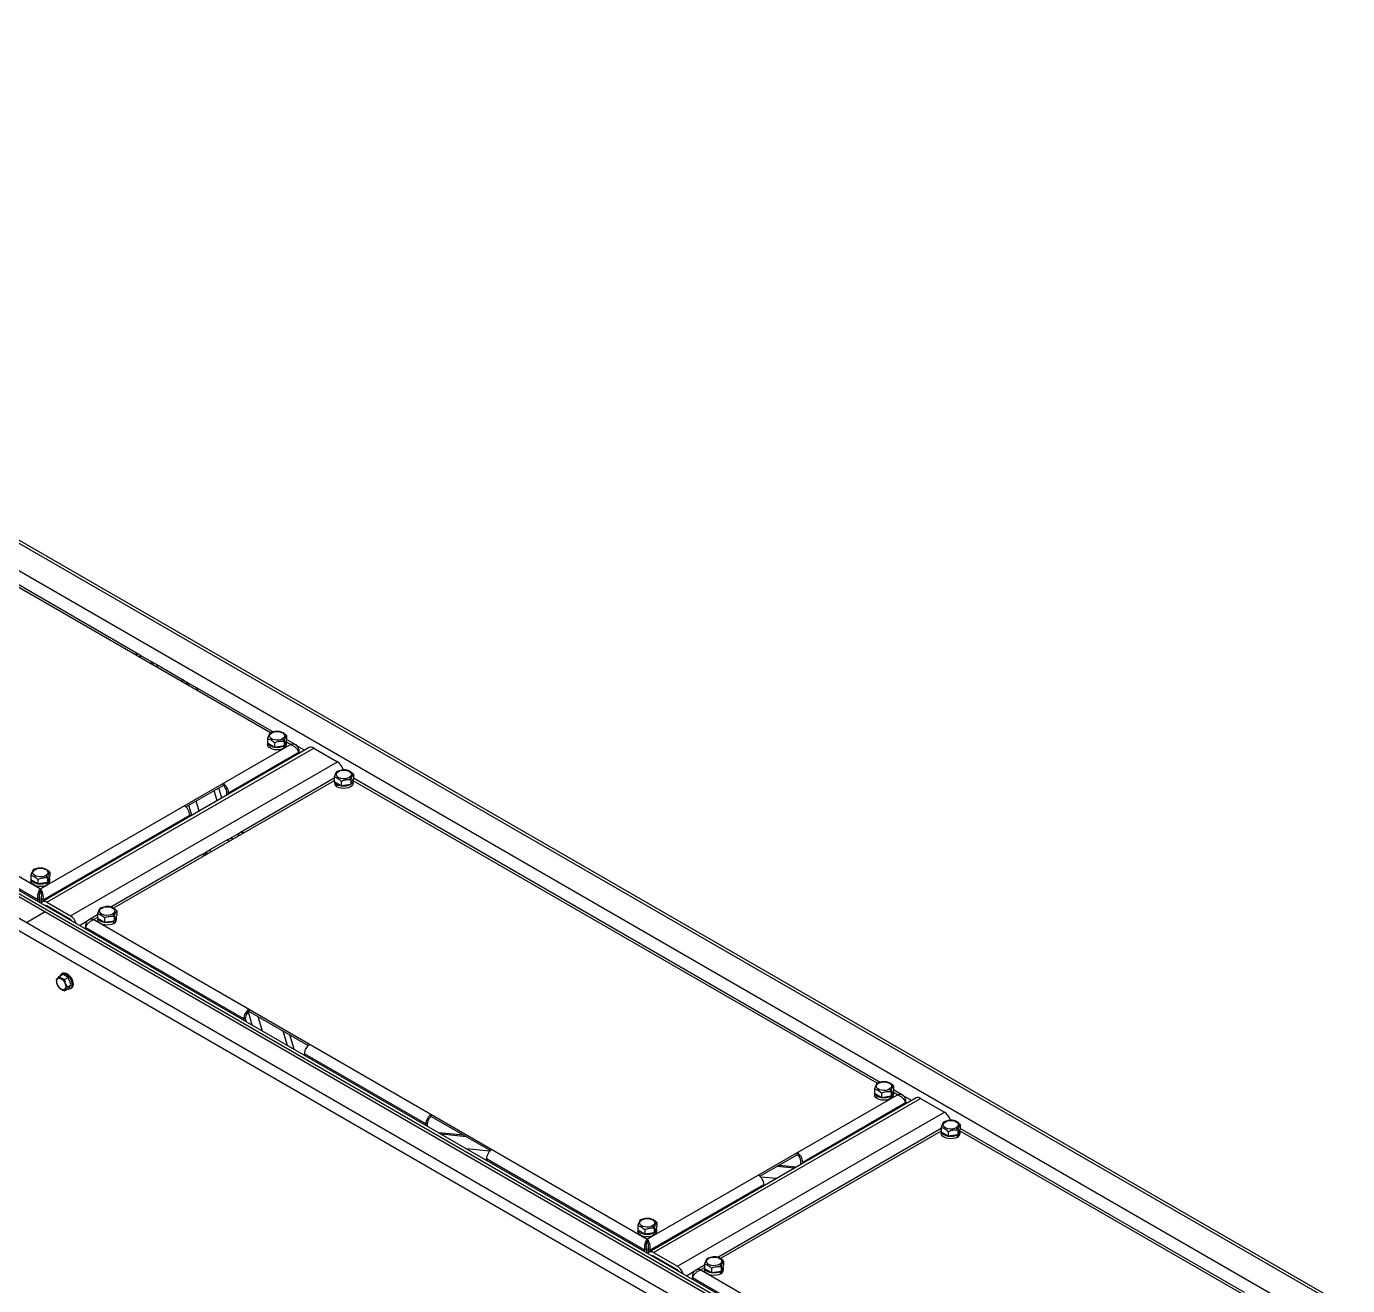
# Paper-space layout '_Isometrico' of a CAD drawing. Header units: millimetres. Extents: x -696 to 796, y -839 to 865.
# Drawn here: x 27 to 796, y 131 to 864 of the extents above; entities that cross this region are included whole.
import ezdxf

# ---------------------------------------------------------------- set-up
doc = ezdxf.new("R2010")
doc.units = ezdxf.units.MM

psp = doc.layouts.new('_Isometrico')

# ---------------------------------------------------------------- linework, layer by layer
at = {"color": 7, "linetype": 'Continuous', "lineweight": 25}
for p, q in [((-499.37, 864.36), (794.63, 117.35)), ((796.13, 118.24), (-495.67, 863.98)), ((-513.23, 856.36), (780.77, 109.35)), ((-682.22, 763.94), (614.32, 15.46)), ((-676.15, 762.31), (617.86, 15.3)), ((-693.18, 757.61), (603.36, 9.14)), ((619.35, 16.19), (-672.44, 761.93)), ((598.55, 4.56), (-694.75, 751.17)), ((168.63, 452.77), (-136.64, 629)), ((92.04, 498.51), (-49.38, 580.15)), ((-287.81, 548.08), (34.64, 361.94)), ((33.07, 355.5), (-292.61, 543.51)), ((92.34, 498.28), (101.25, 493.14)), ((102.53, 492.56), (117.12, 484.14)), ((103.09, 490.61), (102.53, 492.56)), ((117.68, 482.18), (117.12, 484.14)), ((118.63, 483.1), (127.05, 478.24)), ((170.39, 453.27), (127.4, 478.1)), ((166.94, 449.5), (166.94, 446.89)), ((166.94, 446.89), (171.03, 444.53)), ((167.02, 446.84), (167.02, 446.03)), ((169.42, 452.81), (168.44, 452.72)), ((171.03, 447.14), (171.03, 444.53)), ((175.62, 449.22), (176.6, 448)), ((176.6, 445.39), (178.1, 448.61)), ((176.6, 448), (176.6, 445.39)), ((180.3, 446.03), (178.02, 447.35)), ((178.02, 446.03), (178.02, 447.34)), ((178.1, 451.22), (178.1, 448.61)), ((183.36, 445.79), (178.1, 448.83)), ((34.64, 361.94), (180.3, 446.03)), ((191.28, 444.17), (35.71, 354.36)), ((38.31, 354.11), (193.88, 443.91)), ((144.24, 417.87), (185.1, 441.46)), ((171.03, 444.53), (176.6, 445.39)), ((176.41, 443.79), (176.41, 445.09)), ((183.51, 445.65), (188.68, 442.67)), ((185.1, 443.26), (184.39, 442.85)), ((185.1, 443.26), (185.1, 440.6)), ((193.88, 443.91), (207.74, 435.91)), ((52.17, 346.1), (207.74, 435.91)), ((205.84, 424.85), (77.21, 350.6)), ((141.06, 422.15), (141.06, 423.38)), ((205.84, 426.37), (150.83, 394.62)), ((205.84, 427.05), (205.84, 424.43)), ((205.84, 424.43), (209.92, 422.08)), ((205.91, 424.39), (205.91, 423.58)), ((208.31, 430.35), (207.33, 430.27)), ((209.92, 424.69), (209.92, 422.08)), ((214.51, 426.77), (215.49, 425.55)), ((215.49, 422.94), (216.99, 426.16)), ((215.49, 425.55), (215.49, 422.94)), ((522.18, 248.67), (216.91, 424.9)), ((216.91, 423.58), (216.91, 424.89)), ((216.99, 428.77), (216.99, 426.16)), ((523.94, 249.17), (216.99, 426.37)), ((119.35, 409.62), (141.06, 422.15)), ((137.55, 413.15), (135.83, 419.14)), ((140.31, 414.75), (138.59, 420.73)), ((143.18, 416.4), (143.18, 418.48)), ((144.24, 417.01), (144.24, 417.87)), ((207.52, 421.34), (207.52, 422.64)), ((209.92, 422.08), (215.49, 422.94)), ((122.84, 404.66), (121.11, 410.64)), ((127.12, 407.13), (125.4, 413.11)), ((36.2, 355.5), (121.61, 404.8)), ((121.61, 403.95), (121.61, 404.8)), ((145.08, 391.25), (150.53, 394.39)), ((133.56, 384.76), (143.99, 390.78)), ((144.39, 389.38), (143.99, 390.78)), ((128.2, 381.56), (75.71, 351.25)), ((128.54, 381.7), (132.47, 383.97)), ((133.96, 383.36), (133.56, 384.76)), ((29.06, 369.9), (29.06, 367.29)), ((31.53, 373.21), (30.55, 373.12)), ((37.74, 369.62), (38.72, 368.4)), ((40.21, 371.62), (40.21, 369.01)), ((29.06, 367.29), (33.14, 364.93)), ((29.14, 367.24), (29.14, 366.43)), ((33.14, 367.54), (33.14, 364.93)), ((33.14, 364.93), (38.72, 365.79)), ((34.64, 360.72), (34.64, 361.94)), ((38.52, 364.19), (38.52, 365.49)), ((38.72, 365.79), (40.21, 369.01)), ((38.72, 368.4), (38.72, 365.79)), ((40.14, 366.43), (40.14, 367.74)), ((33.07, 355.5), (34.14, 356.11)), ((33.07, 354.64), (33.07, 355.5)), ((34.14, 356.11), (34.14, 354.03)), ((36.2, 355.5), (35.14, 356.11)), ((35.14, 356.11), (35.14, 353.83)), ((36.2, 355.5), (36.2, 354.64)), ((38.31, 354.11), (52.17, 346.1)), ((37.46, 348.47), (26.5, 342.15)), ((38, 351.8), (38.31, 351.98)), ((52.17, 343.98), (38.31, 351.98)), ((67.95, 346.77), (62.69, 343.74)), ((67.95, 347.45), (67.95, 344.83)), ((70.42, 350.75), (69.44, 350.67)), ((76.63, 347.17), (77.61, 345.95)), ((77.61, 343.34), (79.1, 346.56)), ((79.1, 349.17), (79.1, 346.56)), ((51.86, 343.8), (52.17, 343.98)), ((57.37, 340.62), (62.54, 343.6)), ((60.95, 341.21), (60.95, 338.55)), ((60.95, 341.21), (61.66, 340.8)), ((153.08, 286.22), (60.95, 339.41)), ((67.95, 345.25), (65.75, 343.98)), ((65.75, 343.98), (388.19, 157.84)), ((67.95, 344.83), (72.03, 342.48)), ((68.03, 344.79), (68.03, 343.98)), ((72.03, 345.09), (72.03, 342.48)), ((72.03, 342.48), (77.61, 343.34)), ((77.42, 341.74), (77.42, 343.04)), ((77.61, 345.95), (77.61, 343.34)), ((79.03, 343.98), (79.03, 345.29)), ((44.14, 308.04), (43.89, 308.6)), ((45.52, 310.92), (47.64, 312.14)), ((46.27, 311.35), (46.67, 312.08)), ((47.69, 312.8), (47.13, 312.47)), ((50.91, 310.26), (47.64, 312.14)), ((48.78, 309.03), (50.91, 310.26)), ((52.54, 306.05), (50.91, 310.26)), ((48.78, 302.5), (50.91, 303.73)), ((49.45, 304.97), (50.42, 304.83)), ((50.42, 304.83), (52.54, 306.05)), ((50.91, 303.73), (52.54, 306.05)), ((52.13, 303.81), (52.69, 304.14)), ((53.15, 304.52), (52.59, 304.2)), ((53.15, 304.52), (52.69, 304.14)), ((154.14, 286.83), (153.08, 286.22)), ((153.08, 285.37), (153.08, 286.22)), ((154.14, 284.75), (154.14, 286.83)), ((154.61, 284.48), (154.14, 286.13)), ((154.14, 285.75), (154.48, 284.56)), ((157.99, 282.53), (155.79, 290.18)), ((156.26, 290.51), (156.26, 291.73)), ((156.26, 290.51), (190.69, 270.63)), ((163.98, 279.07), (161.58, 287.44)), ((178.57, 270.65), (176.16, 279.02)), ((182.44, 268.42), (180.03, 276.78)), ((259.14, 224.99), (188.43, 265.81)), ((188.43, 264.96), (188.43, 265.81)), ((522.97, 248.7), (521.99, 248.62)), ((531.65, 247.12), (531.65, 244.51)), ((388.19, 157.84), (533.85, 241.93)), ((544.83, 240.07), (389.27, 150.26)), ((391.87, 150), (547.43, 239.81)), ((520.5, 245.4), (520.5, 242.78)), ((520.5, 242.78), (524.58, 240.43)), ((520.57, 242.74), (520.57, 241.93)), ((524.58, 243.04), (524.58, 240.43)), ((524.58, 240.43), (530.16, 241.29)), ((529.18, 245.12), (530.16, 243.9)), ((529.96, 239.69), (529.96, 240.99)), ((530.16, 241.29), (531.65, 244.51)), ((530.16, 243.9), (530.16, 241.29)), ((533.85, 241.93), (531.57, 243.25)), ((531.57, 241.93), (531.57, 243.24)), ((536.91, 241.69), (531.65, 244.72)), ((537.06, 241.55), (542.23, 238.56)), ((538.66, 239.16), (537.94, 238.75)), ((538.66, 239.16), (538.66, 236.5)), ((547.43, 239.81), (561.29, 231.81)), ((405.73, 142), (561.29, 231.81)), ((478.7, 202.74), (538.66, 237.36)), ((260.2, 225.6), (259.14, 224.99)), ((259.14, 224.14), (259.14, 224.99)), ((260.2, 223.52), (260.2, 225.6)), ((262.32, 229.28), (262.32, 230.5)), ((262.32, 229.28), (296.76, 209.4)), ((561.86, 226.25), (560.88, 226.16)), ((570.54, 224.67), (570.54, 222.06)), ((281.16, 218.4), (266.67, 219.79)), ((282.72, 217.5), (268.23, 218.89)), ((559.39, 222.27), (429.26, 147.15)), ((559.39, 220.75), (430.77, 146.5)), ((559.39, 222.94), (559.39, 220.33)), ((559.39, 220.33), (563.47, 217.98)), ((559.47, 220.29), (559.47, 219.48)), ((563.47, 220.59), (563.47, 217.98)), ((563.47, 217.98), (569.05, 218.84)), ((568.07, 222.67), (569.05, 221.45)), ((568.85, 217.23), (568.85, 218.54)), ((569.05, 218.84), (570.54, 222.06)), ((569.05, 221.45), (569.05, 218.84)), ((734.31, 126.21), (570.47, 220.8)), ((570.47, 219.48), (570.47, 220.79)), ((736.08, 126.71), (570.54, 222.27)), ((296.51, 209.16), (282.82, 210.47)), ((475.52, 207.03), (475.52, 208.25)), ((294.5, 203.74), (294.47, 203.74)), ((386.63, 151.39), (294.5, 204.58)), ((294.5, 203.73), (294.5, 204.58)), ((453.81, 194.5), (475.52, 207.03)), ((473.96, 199.15), (463.6, 200.15)), ((475.08, 199.8), (464.71, 200.79)), ((477.64, 201.28), (477.64, 203.36)), ((478.7, 201.89), (478.7, 202.74)), ((463.53, 193.13), (454.28, 194.02)), ((389.75, 151.39), (456.07, 189.68)), ((456.07, 188.83), (456.07, 189.68)), ((382.61, 165.8), (382.61, 163.18)), ((382.61, 163.18), (386.69, 160.83)), ((382.69, 163.14), (382.69, 162.33)), ((385.09, 169.1), (384.11, 169.02)), ((386.69, 163.44), (386.69, 160.83)), ((386.69, 160.83), (392.27, 161.69)), ((391.29, 165.52), (392.27, 164.3)), ((392.27, 161.69), (393.77, 164.91)), ((392.27, 164.3), (392.27, 161.69)), ((393.69, 162.33), (393.69, 163.64)), ((393.77, 167.52), (393.77, 164.91)), ((388.19, 156.62), (388.19, 157.84)), ((392.08, 160.09), (392.08, 161.39)), ((386.63, 151.39), (387.69, 152.01)), ((386.63, 150.54), (386.63, 151.39)), ((387.69, 152.01), (387.69, 149.93)), ((389.75, 151.39), (388.69, 152.01)), ((388.69, 152.01), (388.69, 149.73)), ((389.75, 151.39), (389.75, 150.54)), ((391.55, 147.7), (391.87, 147.88)), ((391.87, 150), (405.73, 142)), ((405.73, 139.88), (391.87, 147.88)), ((423.98, 146.65), (423, 146.56)), ((405.41, 139.7), (405.73, 139.88)), ((410.93, 136.51), (416.1, 139.5)), ((421.5, 142.67), (416.24, 139.63)), ((421.5, 141.15), (419.3, 139.88)), ((419.3, 139.88), (600.32, 35.38)), ((421.5, 143.35), (421.5, 140.73)), ((421.5, 140.73), (425.59, 138.38)), ((421.58, 140.69), (421.58, 139.88)), ((425.59, 140.99), (425.59, 138.38)), ((425.59, 138.38), (431.16, 139.24)), ((430.18, 143.07), (431.16, 141.85)), ((430.97, 137.63), (430.97, 138.94)), ((431.16, 139.24), (432.66, 142.46)), ((431.16, 141.85), (431.16, 139.24)), ((432.58, 139.88), (432.58, 141.19)), ((432.66, 145.07), (432.66, 142.46)), ((414.5, 137.11), (414.5, 134.45)), ((414.5, 137.11), (415.21, 136.7)), ((598.76, 28.93), (414.5, 135.3))]:
    psp.add_line(p, q, dxfattribs=at)
at = {"color": 7, "linetype": 'Continuous', "lineweight": 25, "flags": 128}
for points in [[(176.41, 445.09), (175.27, 444.59), (173.94, 444.27), (172.52, 444.16), (171.1, 444.27), (169.77, 444.59), (168.63, 445.09), (167.76, 445.75), (167.21, 446.52), (167.1, 446.79)], [(175.62, 449.22), (174.62, 448.79), (173.45, 448.54), (172.21, 448.49), (170.99, 448.64), (169.89, 448.99), (169.01, 449.5), (168.41, 450.13), (168.14, 450.83), (168.23, 451.55), (168.67, 452.23), (169.42, 452.81)], [(169.42, 452.81), (170.42, 453.24), (171.59, 453.49), (172.83, 453.54), (174.05, 453.39), (175.15, 453.04), (176.03, 452.53), (176.63, 451.9), (176.9, 451.19), (176.81, 450.48), (176.37, 449.8), (175.62, 449.22)], [(176.41, 443.79), (175.27, 443.28), (173.94, 442.97), (172.52, 442.86), (171.1, 442.97), (169.77, 443.28), (168.63, 443.79), (167.76, 444.45), (167.21, 445.21), (167.02, 446.03)], [(208.31, 430.35), (209.31, 430.79), (210.48, 431.04), (211.73, 431.09), (212.95, 430.94), (214.04, 430.59), (214.92, 430.08), (215.52, 429.45), (215.79, 428.74), (215.7, 428.02), (215.26, 427.35), (214.51, 426.77)], [(214.51, 426.77), (213.52, 426.34), (212.35, 426.09), (211.1, 426.04), (209.88, 426.19), (208.78, 426.53), (207.9, 427.04), (207.3, 427.68), (207.04, 428.38), (207.12, 429.1), (207.56, 429.78), (208.31, 430.35)], [(216.75, 425.65), (216.91, 424.89), (216.72, 424.07), (216.18, 423.3), (215.3, 422.64), (214.16, 422.14), (212.84, 421.82), (211.41, 421.71), (209.99, 421.82), (208.66, 422.14), (207.52, 422.64)], [(216.91, 423.58), (216.72, 422.76), (216.18, 421.99), (215.3, 421.34), (214.16, 420.83), (212.84, 420.52), (211.41, 420.41), (209.99, 420.52), (208.66, 420.83), (207.52, 421.34)], [(37.74, 369.62), (36.74, 369.19), (35.57, 368.94), (34.32, 368.89), (33.1, 369.04), (32.01, 369.39), (31.12, 369.9), (30.52, 370.53), (30.26, 371.23), (30.35, 371.95), (30.78, 372.63), (31.53, 373.21)], [(31.53, 373.21), (32.53, 373.64), (33.7, 373.89), (34.95, 373.94), (36.17, 373.79), (37.27, 373.44), (38.15, 372.93), (38.75, 372.3), (39.01, 371.59), (38.92, 370.88), (38.49, 370.2), (37.74, 369.62)], [(38.52, 364.19), (37.39, 363.68), (36.06, 363.37), (34.64, 363.26), (33.21, 363.37), (31.89, 363.68), (30.75, 364.19), (29.87, 364.85), (29.32, 365.61), (29.14, 366.43)], [(38.52, 365.49), (37.39, 364.99), (36.06, 364.67), (34.64, 364.56), (33.21, 364.67), (31.89, 364.99), (30.75, 365.49), (29.87, 366.15), (29.32, 366.92), (29.22, 367.19)], [(76.63, 347.17), (75.63, 346.74), (74.46, 346.49), (73.21, 346.44), (71.99, 346.59), (70.9, 346.94), (70.01, 347.44), (69.42, 348.08), (69.15, 348.78), (69.24, 349.5), (69.68, 350.18), (70.42, 350.75)], [(70.42, 350.75), (71.42, 351.19), (72.59, 351.44), (73.84, 351.49), (75.06, 351.34), (76.16, 350.99), (77.04, 350.48), (77.64, 349.85), (77.9, 349.14), (77.81, 348.42), (77.38, 347.75), (76.63, 347.17)], [(77.42, 341.74), (76.28, 341.23), (74.95, 340.92), (73.53, 340.81), (72.1, 340.92), (70.78, 341.23), (69.64, 341.74), (68.76, 342.39), (68.21, 343.16), (68.03, 343.98)], [(77.42, 343.04), (76.28, 342.54), (74.95, 342.22), (73.53, 342.11), (72.1, 342.22), (70.78, 342.54), (69.64, 343.04), (68.76, 343.7), (68.21, 344.47), (68.11, 344.74)], [(44.14, 308.04), (44.27, 308.91), (44.65, 309.55), (45.24, 309.89), (45.98, 309.89), (46.8, 309.57), (47.62, 308.95), (48.36, 308.09), (48.94, 307.07), (49.32, 306), (49.45, 304.97)], [(49.45, 304.97), (49.32, 304.1), (48.94, 303.47), (48.36, 303.13), (47.62, 303.12), (46.8, 303.44), (45.98, 304.07), (45.24, 304.93), (44.65, 305.95), (44.27, 307.02), (44.14, 308.04)], [(46.67, 312.08), (47.33, 312.57), (48.18, 312.7), (49.15, 312.46), (50.16, 311.87), (51.12, 310.98), (51.96, 309.86), (52.61, 308.6), (53.03, 307.3), (53.16, 306.07), (53.01, 305.01), (52.59, 304.2)], [(47.69, 312.8), (47.9, 312.9), (48.75, 313.03), (49.72, 312.79), (50.72, 312.2), (51.68, 311.31), (52.53, 310.18), (53.18, 308.92), (53.59, 307.62), (53.73, 306.39), (53.58, 305.33), (53.15, 304.52)], [(529.18, 245.12), (528.18, 244.69), (527.01, 244.44), (525.76, 244.39), (524.54, 244.54), (523.45, 244.88), (522.56, 245.39), (521.96, 246.03), (521.7, 246.73), (521.79, 247.45), (522.22, 248.13), (522.97, 248.7)], [(522.97, 248.7), (523.97, 249.14), (525.14, 249.39), (526.39, 249.44), (527.61, 249.29), (528.7, 248.94), (529.59, 248.43), (530.19, 247.8), (530.45, 247.09), (530.36, 246.37), (529.93, 245.7), (529.18, 245.12)], [(529.96, 239.69), (528.82, 239.18), (527.5, 238.86), (526.07, 238.76), (524.65, 238.86), (523.32, 239.18), (522.19, 239.69), (521.31, 240.34), (520.76, 241.11), (520.57, 241.93)], [(529.96, 240.99), (528.82, 240.49), (527.5, 240.17), (526.07, 240.06), (524.65, 240.17), (523.32, 240.49), (522.19, 240.99), (521.31, 241.65), (520.76, 242.42), (520.66, 242.69)], [(568.07, 222.67), (567.07, 222.24), (565.9, 221.99), (564.65, 221.93), (563.43, 222.09), (562.34, 222.43), (561.45, 222.94), (560.85, 223.58), (560.59, 224.28), (560.68, 225), (561.11, 225.67), (561.86, 226.25)], [(561.86, 226.25), (562.86, 226.68), (564.03, 226.94), (565.28, 226.99), (566.5, 226.83), (567.6, 226.49), (568.48, 225.98), (569.08, 225.35), (569.34, 224.64), (569.25, 223.92), (568.82, 223.25), (568.07, 222.67)], [(568.85, 217.23), (567.72, 216.73), (566.39, 216.41), (564.97, 216.3), (563.54, 216.41), (562.22, 216.73), (561.08, 217.23), (560.2, 217.89), (559.65, 218.66), (559.47, 219.48)], [(568.85, 218.54), (567.72, 218.04), (566.39, 217.72), (564.97, 217.61), (563.54, 217.72), (562.22, 218.04), (561.08, 218.54), (560.2, 219.2), (559.65, 219.96), (559.55, 220.24)], [(385.09, 169.1), (386.09, 169.54), (387.26, 169.79), (388.5, 169.84), (389.72, 169.69), (390.82, 169.34), (391.7, 168.83), (392.3, 168.2), (392.57, 167.49), (392.48, 166.77), (392.04, 166.1), (391.29, 165.52)], [(392.08, 160.09), (390.94, 159.58), (389.61, 159.26), (388.19, 159.16), (386.77, 159.26), (385.44, 159.58), (384.3, 160.09), (383.43, 160.74), (382.88, 161.51), (382.69, 162.33)], [(392.08, 161.39), (390.94, 160.89), (389.61, 160.57), (388.19, 160.46), (386.77, 160.57), (385.44, 160.89), (384.3, 161.39), (383.43, 162.05), (382.88, 162.82), (382.77, 163.09)], [(391.29, 165.52), (390.29, 165.09), (389.12, 164.84), (387.88, 164.79), (386.66, 164.94), (385.56, 165.28), (384.68, 165.79), (384.08, 166.43), (383.81, 167.13), (383.9, 167.85), (384.34, 168.53), (385.09, 169.1)], [(430.18, 143.07), (429.18, 142.64), (428.01, 142.39), (426.77, 142.33), (425.55, 142.49), (424.45, 142.83), (423.57, 143.34), (422.97, 143.98), (422.7, 144.68), (422.79, 145.4), (423.23, 146.07), (423.98, 146.65)], [(423.98, 146.65), (424.98, 147.08), (426.15, 147.34), (427.39, 147.39), (428.61, 147.23), (429.71, 146.89), (430.59, 146.38), (431.19, 145.75), (431.46, 145.04), (431.37, 144.32), (430.93, 143.65), (430.18, 143.07)], [(430.97, 137.63), (429.83, 137.13), (428.5, 136.81), (427.08, 136.7), (425.66, 136.81), (424.33, 137.13), (423.19, 137.63), (422.32, 138.29), (421.77, 139.06), (421.58, 139.88)], [(430.97, 138.94), (429.83, 138.44), (428.5, 138.12), (427.08, 138.01), (425.66, 138.12), (424.33, 138.44), (423.19, 138.94), (422.32, 139.6), (421.77, 140.36), (421.66, 140.64)]]:
    psp.add_lwpolyline(points, dxfattribs=at)
at = {"color": 7, "linetype": 'Continuous', "lineweight": 25}
for centre, radius, start, end in [((91.03, 496.76), 1.97, 350.78596, 129.20329), ((126.46, 476.03), 2.26, 65.69288, 125.61758), ((175.55, 447.36), 2.43, 290.84765, 17.62016), ((175.27, 446.3), 2.76, 294.30964, 354.37022), ((192.35, 441.78), 2.62, 54.38242, 114.30712), ((203.26, 429.04), 8.19, 14.06727, 56.93637), ((137.33, 417.55), 6.92, 2.60548, 57.39452), ((208.66, 423.85), 2.76, 185.62978, 245.69036), ((208.82, 425.35), 3, 199.61233, 244.35316), ((138.57, 418.27), 4.61, 2.60548, 57.39452), ((114.7, 404.49), 6.92, 2.60548, 57.39452), ((151.83, 392.87), 1.97, 50.79671, 189.21404), ((129.13, 379.49), 2.26, 54.38242, 114.30712), ((37.66, 367.76), 2.43, 290.84765, 17.62016), ((37.39, 366.7), 2.76, 294.30964, 354.37022), ((36.88, 352.38), 2.24, 50.29149, 148.54415), ((37.51, 350.79), 1.44, 55.83854, 98.94691), ((47.83, 339.34), 8.04, 16.97098, 57.30385), ((50.29, 340.92), 3.59, 35.75887, 58.33925), ((76.55, 345.31), 2.43, 290.84765, 17.62016), ((76.28, 344.25), 2.76, 294.30964, 354.37022), ((51.18, 305.46), 1.89, 256.25373, 318.07006), ((159.98, 285.91), 6.92, 122.60548, 177.39452), ((158.74, 286.62), 4.61, 122.60548, 177.39452), ((195.34, 265.5), 6.92, 122.60548, 177.39452), ((529.1, 243.26), 2.43, 290.84765, 17.62016), ((528.83, 242.2), 2.76, 294.30964, 354.37022), ((545.91, 237.68), 2.62, 54.38242, 114.30712), ((556.82, 224.94), 8.2, 14.42382, 56.93011), ((266.05, 224.68), 6.92, 122.60548, 177.39452), ((264.81, 225.39), 4.61, 122.60548, 177.39452), ((567.99, 220.81), 2.43, 290.84765, 17.62016), ((567.72, 219.75), 2.76, 294.30964, 354.37022), ((301.41, 204.27), 6.92, 122.60548, 177.39452), ((471.79, 202.43), 6.92, 2.60548, 57.39452), ((473.03, 203.15), 4.61, 2.60548, 57.39452), ((449.16, 189.37), 6.92, 2.60548, 57.39452), ((391.21, 163.66), 2.43, 290.84765, 17.62016), ((390.94, 162.6), 2.76, 294.30964, 354.37022), ((390.43, 148.28), 2.24, 50.29149, 148.54415), ((391.06, 146.69), 1.44, 55.83854, 98.94691), ((401.38, 135.24), 8.04, 16.97098, 57.30385), ((403.84, 136.82), 3.59, 35.75887, 58.33925), ((430.1, 141.21), 2.43, 290.84765, 17.62016), ((429.83, 140.15), 2.76, 294.30964, 354.37022)]:
    psp.add_arc(centre, radius, start, end, dxfattribs=at)
for points, knots in [([(98.34, 493.35), (98.38, 493.38), (98.58, 493.54), (99.37, 493.65), (100.73, 493.48), (101.92, 492.87), (102.53, 492.56)], [0, 0, 0, 0, 0.039319, 0.211174, 0.601584, 1, 1, 1, 1]), ([(117.12, 484.14), (117.72, 483.75), (118.91, 482.98), (120.28, 481.58), (121.06, 480.56), (121.27, 480.16), (121.3, 480.09)], [0, 0, 0, 0, 0.3984163, 0.7888257, 0.9606806, 1, 1, 1, 1]), ([(168.44, 452.72), (168.19, 452.36), (167.69, 451.66), (167.19, 450.22), (166.94, 449.5)], [0, 0, 0, 0, 0.499067, 1, 1, 1, 1]), ([(166.94, 449.5), (167.62, 449.29), (168.99, 448.87), (170.35, 447.72), (171.03, 447.14)], [0, 0, 0, 0, 0.499863, 1, 1, 1, 1]), ([(174.02, 453.58), (173.09, 453.62), (171.23, 453.7), (169.37, 453.04), (168.44, 452.72)], [0, 0, 0, 0, 0.4990672, 1, 1, 1, 1]), ([(171.03, 447.14), (171.95, 447.47), (173.81, 448.12), (175.67, 448.04), (176.6, 448)], [0, 0, 0, 0, 0.499067, 1, 1, 1, 1]), ([(178.1, 451.22), (177.42, 451.8), (176.06, 452.95), (174.7, 453.37), (174.02, 453.58)], [0, 0, 0, 0, 0.500137, 1, 1, 1, 1]), ([(176.6, 448), (176.85, 448.72), (177.35, 450.16), (177.85, 450.87), (178.1, 451.22)], [0, 0, 0, 0, 0.499067, 1, 1, 1, 1]), ([(212.91, 431.13), (211.98, 431.17), (210.12, 431.24), (208.26, 430.59), (207.33, 430.27)], [0, 0, 0, 0, 0.4990672, 1, 1, 1, 1]), ([(216.99, 428.77), (216.31, 429.35), (214.95, 430.5), (213.59, 430.92), (212.91, 431.13)], [0, 0, 0, 0, 0.500137, 1, 1, 1, 1]), ([(207.33, 430.27), (207.08, 429.91), (206.58, 429.2), (206.09, 427.77), (205.84, 427.05)], [0, 0, 0, 0, 0.499067, 1, 1, 1, 1]), ([(205.84, 427.05), (206.52, 426.84), (207.88, 426.42), (209.24, 425.27), (209.92, 424.69)], [0, 0, 0, 0, 0.499863, 1, 1, 1, 1]), ([(209.92, 424.69), (210.85, 425.02), (212.7, 425.67), (214.56, 425.59), (215.49, 425.55)], [0, 0, 0, 0, 0.499067, 1, 1, 1, 1]), ([(215.49, 425.55), (215.74, 426.27), (216.24, 427.71), (216.74, 428.42), (216.99, 428.77)], [0, 0, 0, 0, 0.499067, 1, 1, 1, 1]), ([(143.99, 390.78), (144.47, 391), (145.44, 391.44), (146.51, 391.39), (146.86, 390.96), (146.94, 390.85)], [0, 0, 0, 0, 0.428742, 0.865484, 1, 1, 1, 1]), ([(130.57, 381.4), (130.6, 381.47), (130.77, 381.94), (131.41, 382.86), (132.4, 383.99), (133.18, 384.51), (133.56, 384.76)], [0, 0, 0, 0, 0.042226, 0.32327, 0.668541, 1, 1, 1, 1]), ([(30.55, 373.12), (30.3, 372.76), (29.81, 372.06), (29.31, 370.62), (29.06, 369.9)], [0, 0, 0, 0, 0.499067, 1, 1, 1, 1]), ([(29.06, 369.9), (29.74, 369.69), (31.1, 369.27), (32.46, 368.12), (33.14, 367.54)], [0, 0, 0, 0, 0.499863, 1, 1, 1, 1]), ([(36.13, 373.98), (35.2, 374.02), (33.34, 374.1), (31.48, 373.44), (30.55, 373.12)], [0, 0, 0, 0, 0.4990672, 1, 1, 1, 1]), ([(40.21, 371.62), (39.53, 372.2), (38.17, 373.35), (36.81, 373.77), (36.13, 373.98)], [0, 0, 0, 0, 0.500137, 1, 1, 1, 1]), ([(38.72, 368.4), (38.97, 369.12), (39.46, 370.56), (39.96, 371.27), (40.21, 371.62)], [0, 0, 0, 0, 0.499067, 1, 1, 1, 1]), ([(33.14, 367.54), (34.07, 367.87), (35.93, 368.52), (37.79, 368.44), (38.72, 368.4)], [0, 0, 0, 0, 0.499067, 1, 1, 1, 1]), ([(69.44, 350.67), (69.2, 350.31), (68.7, 349.6), (68.2, 348.17), (67.95, 347.45)], [0, 0, 0, 0, 0.499067, 1, 1, 1, 1]), ([(67.95, 347.45), (68.63, 347.24), (69.99, 346.82), (71.35, 345.67), (72.03, 345.09)], [0, 0, 0, 0, 0.499863, 1, 1, 1, 1]), ([(75.02, 351.53), (74.09, 351.57), (72.23, 351.65), (70.38, 350.99), (69.44, 350.67)], [0, 0, 0, 0, 0.499067, 1, 1, 1, 1]), ([(79.1, 349.17), (78.42, 349.75), (77.06, 350.9), (75.7, 351.32), (75.02, 351.53)], [0, 0, 0, 0, 0.500137, 1, 1, 1, 1]), ([(77.61, 345.95), (77.86, 346.67), (78.36, 348.11), (78.85, 348.82), (79.1, 349.17)], [0, 0, 0, 0, 0.499067, 1, 1, 1, 1]), ([(72.03, 345.09), (72.96, 345.42), (74.82, 346.07), (76.68, 345.99), (77.61, 345.95)], [0, 0, 0, 0, 0.499067, 1, 1, 1, 1]), ([(45.52, 310.92), (45.12, 310.46), (44.32, 309.54), (44.03, 308.91), (43.89, 308.6)], [0, 0, 0, 0, 0.499067, 1, 1, 1, 1]), ([(43.89, 308.6), (44.03, 307.82), (44.32, 306.27), (45.12, 305.02), (45.52, 304.39)], [0, 0, 0, 0, 0.499067, 1, 1, 1, 1]), ([(48.78, 309.03), (48.11, 309.28), (46.77, 309.76), (45.94, 310.53), (45.52, 310.92)], [0, 0, 0, 0, 0.500142, 1, 1, 1, 1]), ([(50.42, 304.83), (50.02, 305.45), (49.22, 306.71), (48.93, 308.26), (48.78, 309.03)], [0, 0, 0, 0, 0.499067, 1, 1, 1, 1]), ([(45.52, 304.39), (45.94, 304), (46.77, 303.23), (48.11, 302.74), (48.78, 302.5)], [0, 0, 0, 0, 0.499858, 1, 1, 1, 1]), ([(48.78, 302.5), (48.93, 302.82), (49.22, 303.44), (50.02, 304.36), (50.42, 304.83)], [0, 0, 0, 0, 0.499067, 1, 1, 1, 1]), ([(521.99, 248.62), (521.74, 248.26), (521.25, 247.55), (520.75, 246.12), (520.5, 245.4)], [0, 0, 0, 0, 0.499067, 1, 1, 1, 1]), ([(527.57, 249.48), (526.64, 249.52), (524.78, 249.59), (522.92, 248.94), (521.99, 248.62)], [0, 0, 0, 0, 0.499067, 1, 1, 1, 1]), ([(531.65, 247.12), (530.97, 247.7), (529.61, 248.85), (528.25, 249.27), (527.57, 249.48)], [0, 0, 0, 0, 0.500137, 1, 1, 1, 1]), ([(530.16, 243.9), (530.41, 244.62), (530.9, 246.06), (531.4, 246.77), (531.65, 247.12)], [0, 0, 0, 0, 0.499067, 1, 1, 1, 1]), ([(520.5, 245.4), (521.18, 245.19), (522.54, 244.76), (523.9, 243.61), (524.58, 243.04)], [0, 0, 0, 0, 0.499863, 1, 1, 1, 1]), ([(524.58, 243.04), (525.51, 243.36), (527.37, 244.02), (529.23, 243.94), (530.16, 243.9)], [0, 0, 0, 0, 0.499067, 1, 1, 1, 1]), ([(560.88, 226.16), (560.63, 225.81), (560.14, 225.1), (559.64, 223.67), (559.39, 222.94)], [0, 0, 0, 0, 0.499067, 1, 1, 1, 1]), ([(566.46, 227.03), (565.53, 227.07), (563.67, 227.14), (561.81, 226.49), (560.88, 226.16)], [0, 0, 0, 0, 0.4990672, 1, 1, 1, 1]), ([(570.54, 224.67), (569.86, 225.25), (568.5, 226.4), (567.14, 226.82), (566.46, 227.03)], [0, 0, 0, 0, 0.500137, 1, 1, 1, 1]), ([(569.05, 221.45), (569.3, 222.17), (569.79, 223.61), (570.29, 224.32), (570.54, 224.67)], [0, 0, 0, 0, 0.499067, 1, 1, 1, 1]), ([(559.39, 222.94), (560.07, 222.73), (561.43, 222.31), (562.79, 221.16), (563.47, 220.59)], [0, 0, 0, 0, 0.499863, 1, 1, 1, 1]), ([(563.47, 220.59), (564.4, 220.91), (566.26, 221.57), (568.12, 221.49), (569.05, 221.45)], [0, 0, 0, 0, 0.499067, 1, 1, 1, 1]), ([(389.68, 169.88), (388.76, 169.92), (386.9, 169.99), (385.04, 169.34), (384.11, 169.02)], [0, 0, 0, 0, 0.4990672, 1, 1, 1, 1]), ([(393.77, 167.52), (393.09, 168.1), (391.72, 169.25), (390.36, 169.67), (389.68, 169.88)], [0, 0, 0, 0, 0.500137, 1, 1, 1, 1]), ([(384.11, 169.02), (383.86, 168.66), (383.36, 167.95), (382.86, 166.52), (382.61, 165.8)], [0, 0, 0, 0, 0.499067, 1, 1, 1, 1]), ([(382.61, 165.8), (383.29, 165.59), (384.65, 165.17), (386.01, 164.01), (386.69, 163.44)], [0, 0, 0, 0, 0.499863, 1, 1, 1, 1]), ([(386.69, 163.44), (387.62, 163.77), (389.48, 164.42), (391.34, 164.34), (392.27, 164.3)], [0, 0, 0, 0, 0.499067, 1, 1, 1, 1]), ([(392.27, 164.3), (392.52, 165.02), (393.02, 166.46), (393.52, 167.17), (393.77, 167.52)], [0, 0, 0, 0, 0.499067, 1, 1, 1, 1]), ([(423, 146.56), (422.75, 146.21), (422.25, 145.5), (421.75, 144.07), (421.5, 143.35)], [0, 0, 0, 0, 0.499067, 1, 1, 1, 1]), ([(428.57, 147.43), (427.65, 147.47), (425.79, 147.54), (423.93, 146.89), (423, 146.56)], [0, 0, 0, 0, 0.4990672, 1, 1, 1, 1]), ([(432.66, 145.07), (431.98, 145.65), (430.62, 146.8), (429.25, 147.22), (428.57, 147.43)], [0, 0, 0, 0, 0.500137, 1, 1, 1, 1]), ([(421.5, 143.35), (422.18, 143.13), (423.54, 142.71), (424.9, 141.56), (425.59, 140.99)], [0, 0, 0, 0, 0.499863, 1, 1, 1, 1]), ([(425.59, 140.99), (426.51, 141.31), (428.37, 141.97), (430.23, 141.89), (431.16, 141.85)], [0, 0, 0, 0, 0.499067, 1, 1, 1, 1]), ([(431.16, 141.85), (431.41, 142.57), (431.91, 144.01), (432.41, 144.72), (432.66, 145.07)], [0, 0, 0, 0, 0.499067, 1, 1, 1, 1])]:
    psp.add_open_spline(points, degree=3, knots=knots, dxfattribs=at)
for points in [[(185.1, 443.26), (184.92, 443.79), (184.55, 444.86), (183.41, 445.88), (181.96, 446.36), (180.85, 446.14), (180.3, 446.03)], [(180.3, 446.03), (180.85, 445.82), (181.96, 445.38), (183.41, 444.16), (184.55, 442.75), (184.92, 441.89), (185.1, 441.46)], [(34.64, 361.94), (34.35, 361.57), (33.79, 360.82), (33.14, 359.13), (32.81, 357.26), (32.99, 356.08), (33.07, 355.5)], [(36.2, 355.5), (36.28, 356.08), (36.46, 357.26), (36.13, 359.13), (35.48, 360.82), (34.92, 361.57), (34.64, 361.94)], [(34.64, 360.72), (34.49, 360.44), (34.21, 359.89), (33.91, 358.69), (33.83, 357.36), (34.03, 356.53), (34.14, 356.11)], [(35.14, 356.11), (35.24, 356.53), (35.45, 357.36), (35.36, 358.69), (35.06, 359.89), (34.78, 360.44), (34.64, 360.72)], [(65.75, 343.98), (65.2, 344.09), (64.09, 344.3), (62.63, 343.83), (61.49, 342.8), (61.13, 341.74), (60.95, 341.21)], [(60.95, 339.41), (61.13, 339.84), (61.49, 340.7), (62.63, 342.11), (64.09, 343.33), (65.2, 343.76), (65.75, 343.98)], [(538.66, 239.16), (538.47, 239.69), (538.11, 240.75), (536.97, 241.78), (535.51, 242.25), (534.41, 242.04), (533.85, 241.93)], [(533.85, 241.93), (534.41, 241.71), (535.51, 241.28), (536.97, 240.05), (538.11, 238.65), (538.47, 237.79), (538.66, 237.36)], [(388.19, 157.84), (387.91, 157.47), (387.34, 156.72), (386.7, 155.03), (386.37, 153.16), (386.54, 151.98), (386.63, 151.39)], [(388.19, 156.62), (388.05, 156.34), (387.76, 155.79), (387.46, 154.59), (387.38, 153.26), (387.59, 152.42), (387.69, 152.01)], [(389.75, 151.39), (389.84, 151.98), (390.01, 153.16), (389.68, 155.03), (389.03, 156.72), (388.47, 157.47), (388.19, 157.84)], [(388.69, 152.01), (388.79, 152.42), (389, 153.26), (388.91, 154.59), (388.62, 155.79), (388.33, 156.34), (388.19, 156.62)], [(419.3, 139.88), (418.75, 139.99), (417.65, 140.2), (416.19, 139.73), (415.05, 138.7), (414.68, 137.64), (414.5, 137.11)], [(414.5, 135.3), (414.68, 135.74), (415.05, 136.6), (416.19, 138), (417.65, 139.23), (418.75, 139.66), (419.3, 139.88)]]:
    psp.add_open_spline(points, degree=3, dxfattribs=at)

doc.saveas('drawing.dxf')
